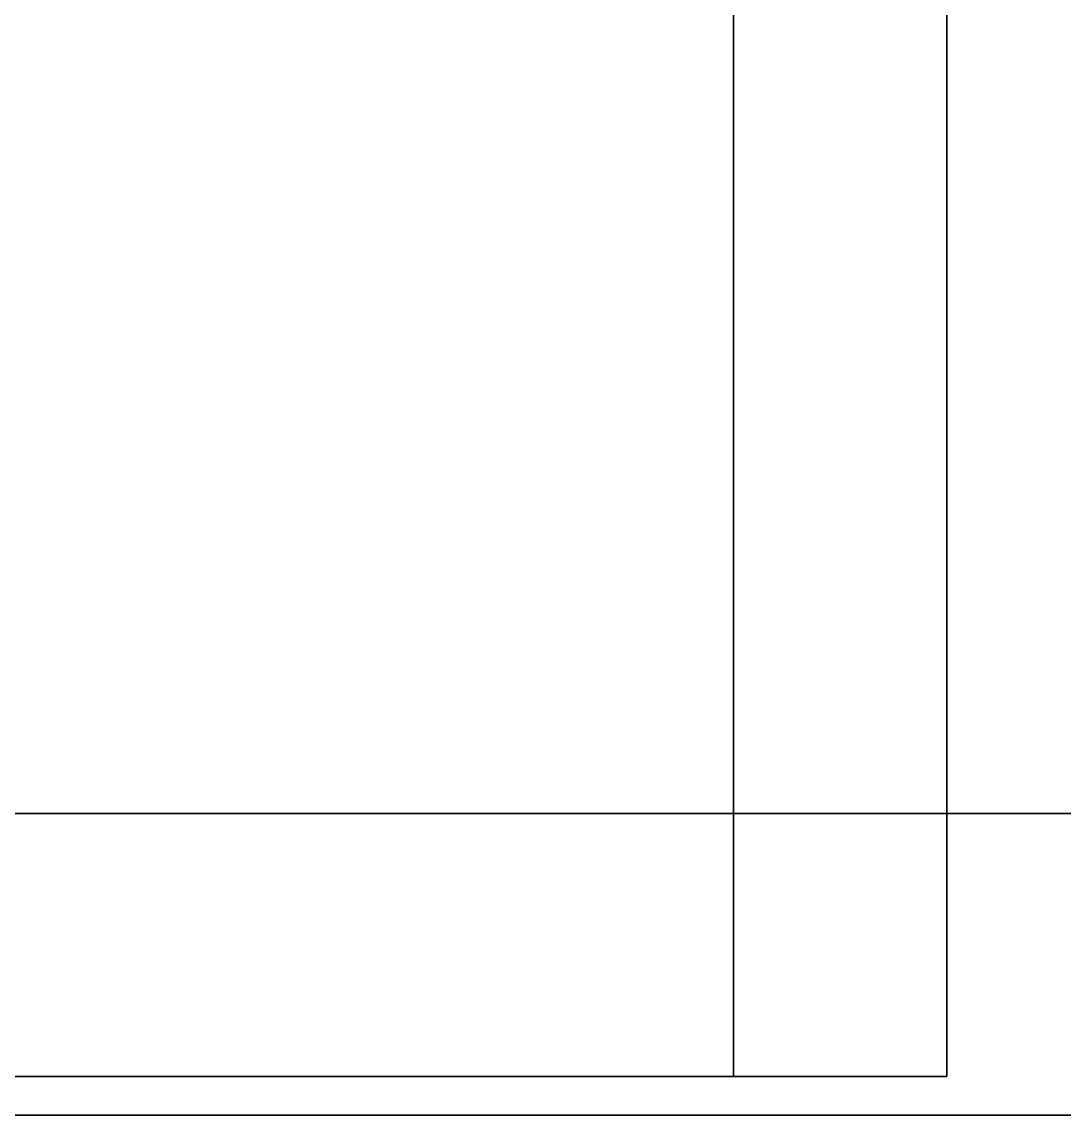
# Model space of a CAD drawing. Extents: x 145 to 857, y 42 to 790.
# Drawn here: x 438.07 to 448.43, y 301.2 to 312.07 of the extents above; entities that cross this region are included whole.
import ezdxf

# ---------------------------------------------------------------- set-up
doc = ezdxf.new("R2010")
doc.units = 0

msp = doc.modelspace()

# ---------------------------------------------------------------- linework, layer by layer
at = {"color": 7, "lineweight": 35}
for p, q in [((445.142, 352.348), (445.142, 301.585)), ((447.263, 301.584), (447.263, 352.348)), ((447.263, 301.584), (447.263, 352.348)), ((453.792, 304.199), (397.412, 304.199)), ((418.026, 301.585), (445.142, 301.585)), ((453.792, 301.199), (397.412, 301.199)), ((397.412, 301.199), (453.792, 301.199))]:
    msp.add_line(p, q, dxfattribs=at)
at = {"color": 7, "lineweight": 35, "ltscale": 3.20435e-05}
msp.add_line((445.142, 301.585), (445.142, 301.584), dxfattribs=at)
at = {"color": 7, "lineweight": 35, "ltscale": 0.053037}
msp.add_line((445.142, 301.584), (447.263, 301.584), dxfattribs=at)

doc.saveas('drawing.dxf')
